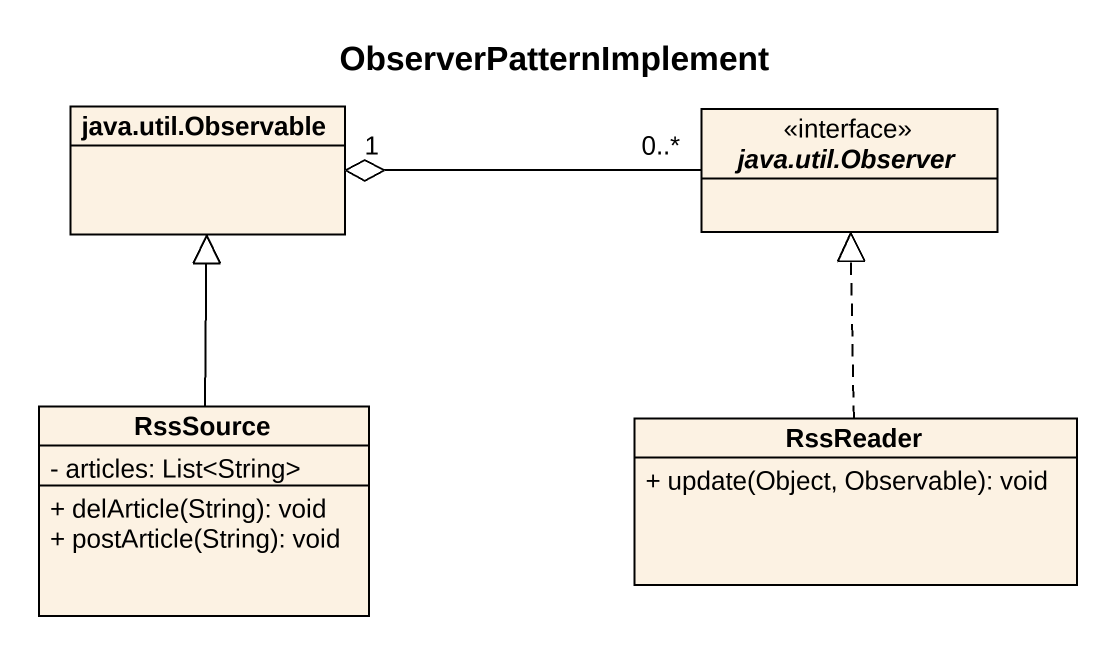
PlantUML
@startuml
title ObserverPatternImplement
hide circle
hide empty members
skinparam classAttributeIconSize 0
class "java.util.Observable" as java_util_Observable
interface "java.util.Observer" as java_util_Observer <<interface>>
class RssSource {
  - articles: List<String>
  + delArticle(String): void
  + postArticle(String): void
}
class RssReader {
  + update(Object, Observable): void
}
java_util_Observer "0..*" -left-o "1" java_util_Observable
RssSource -up-|> java_util_Observable
RssReader .up.|> java_util_Observer
@enduml
